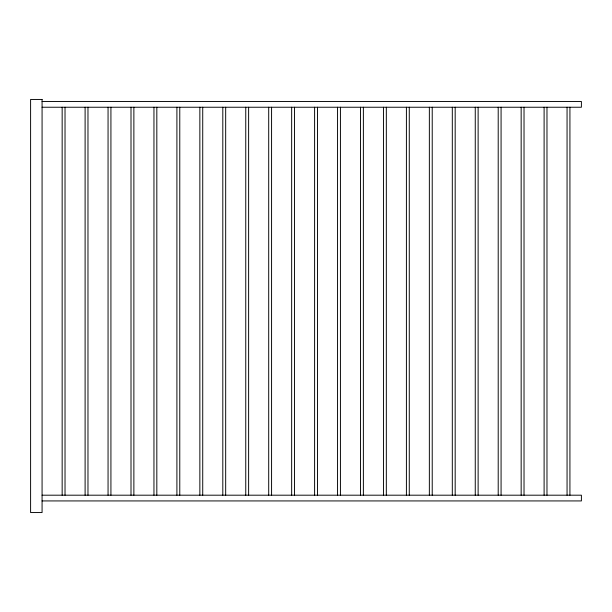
<?xml version="1.0" encoding="UTF-8"?>
<svg xmlns="http://www.w3.org/2000/svg" width="612" height="612" viewBox="0 0 612 612"><rect width="100%" height="100%" fill="white"/><g stroke="black" fill="none" stroke-linecap="round" stroke-linejoin="round"><path stroke-width="0.92" d="M42.075 101.5L581.4 101.5L581.4 107.238L42.075 107.238M42.075 495.192L581.4 495.192L581.4 500.93L42.075 500.93M569.925 107.238L569.925 495.192M567.056 107.238L567.056 495.192M546.975 107.238L546.975 495.192M544.106 107.238L544.106 495.192M524.025 107.238L524.025 495.192M521.156 107.238L521.156 495.192M501.075 107.238L501.075 495.192M498.206 107.238L498.206 495.192M478.125 107.238L478.125 495.192M475.256 107.238L475.256 495.192M455.175 107.238L455.175 495.192M452.306 107.238L452.306 495.192M432.225 107.238L432.225 495.192M429.356 107.238L429.356 495.192M409.275 107.238L409.275 495.192M406.406 107.238L406.406 495.192M386.325 107.238L386.325 495.192M383.456 107.238L383.456 495.192M363.375 107.238L363.375 495.192M360.506 107.238L360.506 495.192M340.425 107.238L340.425 495.192M337.556 107.238L337.556 495.192M317.475 107.238L317.475 495.192M314.606 107.238L314.606 495.192M294.525 107.238L294.525 495.192M291.656 107.238L291.656 495.192M271.575 107.238L271.575 495.192M268.706 107.238L268.706 495.192M248.625 107.238L248.625 495.192M245.756 107.238L245.756 495.192M225.675 107.238L225.675 495.192M222.806 107.238L222.806 495.192M202.725 107.238L202.725 495.192M199.856 107.238L199.856 495.192M179.775 107.238L179.775 495.192M176.906 107.238L176.906 495.192M156.825 107.238L156.825 495.192M153.956 107.238L153.956 495.192M133.875 107.238L133.875 495.192M131.006 107.238L131.006 495.192M110.925 107.238L110.925 495.192M108.056 107.238L108.056 495.192M87.975 107.238L87.975 495.192M85.106 107.238L85.106 495.192M65.025 107.238L65.025 495.192M62.156 107.238L62.156 495.192M42.075 99.45L30.6 99.45L30.6 512.55L42.075 512.55L42.075 99.45"/></g></svg>
